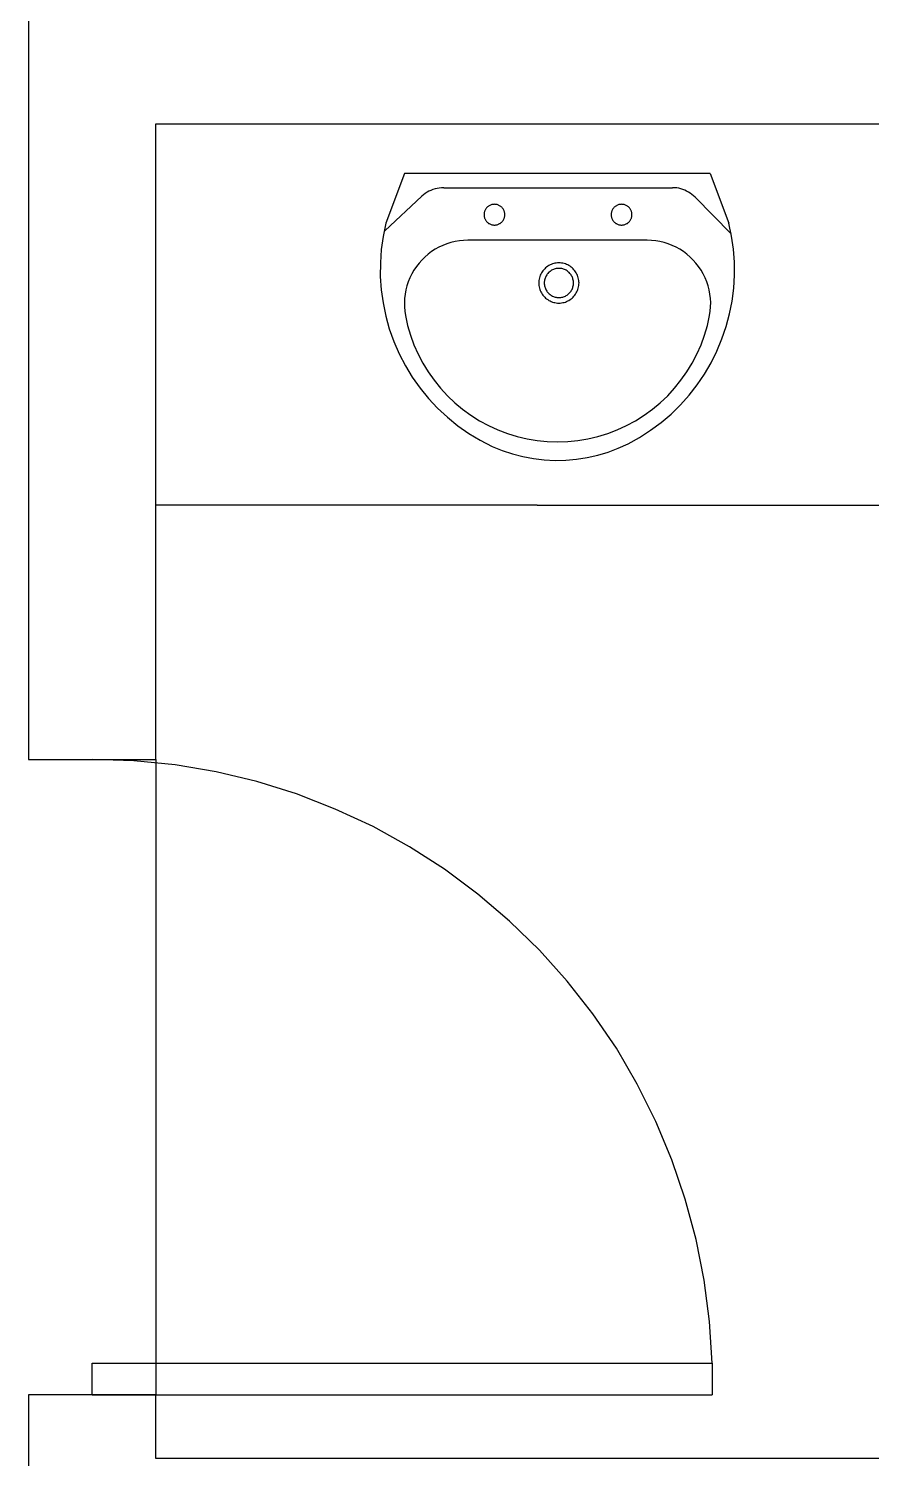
# Model space of a CAD drawing. Extents: x -81148 to 10972, y -53931 to 52487.
# Drawn here: x -28008 to -26682, y 14414 to 16664 of the extents above; entities that cross this region are included whole.
import ezdxf

# ---------------------------------------------------------------- set-up
doc = ezdxf.new("R2010")
doc.units = 0
doc.layers.get('0').update_dxf_attribs({"linetype": 'CONTINUOUS'})

msp = doc.modelspace()

# ---------------------------------------------------------------- linework, layer by layer
for p, q in [((-28007.9, 19013.6), (-28007.9, 16613.6)), ((-28007.9, 16613.6), (-28007.9, 15513.6)), ((-27807.9, 16513.6), (-25076.8, 16513.6)), ((-27807.9, 15913.6), (-27807.9, 16513.6)), ((-27416.5, 16435.7), (-27445.9, 16357.2)), ((-27413.6, 16435.7), (-27416.5, 16435.7)), ((-26936.8, 16435.7), (-27413.6, 16435.7)), ((-26935.7, 16435.7), (-26936.8, 16435.7)), ((-26935.7, 16435.7), (-26906.3, 16357.2)), ((-27383.9, 16404), (-27386.7, 16401.9)), ((-27381.1, 16405.9), (-27383.9, 16404)), ((-27378.1, 16407.5), (-27381.1, 16405.9)), ((-27375, 16409), (-27378.1, 16407.5)), ((-27371.8, 16410.3), (-27375, 16409)), ((-27368.6, 16411.3), (-27371.8, 16410.3)), ((-27365.2, 16412.1), (-27368.6, 16411.3)), ((-27361.9, 16412.7), (-27365.2, 16412.1)), ((-27358.5, 16413.1), (-27361.9, 16412.7)), ((-27355, 16413.2), (-27358.5, 16413.1)), ((-27355, 16413.2), (-26995.1, 16413.2)), ((-26991.8, 16413.1), (-26995.1, 16413.2)), ((-26988.5, 16412.8), (-26991.8, 16413.1)), ((-26985.2, 16412.2), (-26988.5, 16412.8)), ((-26982, 16411.5), (-26985.2, 16412.2)), ((-26978.8, 16410.5), (-26982, 16411.5)), ((-26975.8, 16409.3), (-26978.8, 16410.5)), ((-26972.8, 16407.9), (-26975.8, 16409.3)), ((-26969.8, 16406.4), (-26972.8, 16407.9)), ((-26967.1, 16404.6), (-26969.8, 16406.4)), ((-26964.4, 16402.7), (-26967.1, 16404.6)), ((-26961.8, 16400.5), (-26964.4, 16402.7)), ((-27389.3, 16399.6), (-27447.3, 16345.2)), ((-27386.7, 16401.9), (-27389.3, 16399.6)), ((-27288.2, 16380.7), (-27288.8, 16379.8)), ((-27287.5, 16381.5), (-27288.2, 16380.7)), ((-27286.7, 16382.3), (-27287.5, 16381.5)), ((-27286, 16383), (-27286.7, 16382.3)), ((-27285.1, 16383.7), (-27286, 16383)), ((-27284.3, 16384.3), (-27285.1, 16383.7)), ((-27283.4, 16384.9), (-27284.3, 16384.3)), ((-27282.4, 16385.4), (-27283.4, 16384.9)), ((-27281.4, 16385.8), (-27282.4, 16385.4)), ((-27280.4, 16386.2), (-27281.4, 16385.8)), ((-27279.4, 16386.5), (-27280.4, 16386.2)), ((-27278.4, 16386.7), (-27279.4, 16386.5)), ((-27277.3, 16386.9), (-27278.4, 16386.7)), ((-27276.3, 16387), (-27277.3, 16386.9)), ((-27275.2, 16387.1), (-27276.3, 16387)), ((-27274.1, 16387), (-27275.2, 16387.1)), ((-27273.1, 16386.9), (-27274.1, 16387)), ((-27272, 16386.7), (-27273.1, 16386.9)), ((-27271, 16386.5), (-27272, 16386.7)), ((-27269.9, 16386.2), (-27271, 16386.5)), ((-27268.9, 16385.8), (-27269.9, 16386.2)), ((-27268, 16385.4), (-27268.9, 16385.8)), ((-27267, 16384.9), (-27268, 16385.4)), ((-27266.1, 16384.3), (-27267, 16384.9)), ((-27265.2, 16383.7), (-27266.1, 16384.3)), ((-27264.4, 16383), (-27265.2, 16383.7)), ((-27263.6, 16382.3), (-27264.4, 16383)), ((-27262.9, 16381.5), (-27263.6, 16382.3)), ((-27262.2, 16380.7), (-27262.9, 16381.5)), ((-27261.6, 16379.8), (-27262.2, 16380.7)), ((-27088.2, 16380.7), (-27088.8, 16379.8)), ((-27087.5, 16381.5), (-27088.2, 16380.7)), ((-27086.7, 16382.3), (-27087.5, 16381.5)), ((-27086, 16383), (-27086.7, 16382.3)), ((-27085.1, 16383.7), (-27086, 16383)), ((-27084.3, 16384.3), (-27085.1, 16383.7)), ((-27083.4, 16384.9), (-27084.3, 16384.3)), ((-27082.4, 16385.4), (-27083.4, 16384.9)), ((-27081.4, 16385.8), (-27082.4, 16385.4)), ((-27080.4, 16386.2), (-27081.4, 16385.8)), ((-27079.4, 16386.5), (-27080.4, 16386.2)), ((-27078.4, 16386.7), (-27079.4, 16386.5)), ((-27077.3, 16386.9), (-27078.4, 16386.7)), ((-27076.3, 16387), (-27077.3, 16386.9)), ((-27075.2, 16387.1), (-27076.3, 16387)), ((-27074.1, 16387), (-27075.2, 16387.1)), ((-27073.1, 16386.9), (-27074.1, 16387)), ((-27072, 16386.7), (-27073.1, 16386.9)), ((-27071, 16386.5), (-27072, 16386.7)), ((-27069.9, 16386.2), (-27071, 16386.5)), ((-27068.9, 16385.8), (-27069.9, 16386.2)), ((-27068, 16385.4), (-27068.9, 16385.8)), ((-27067, 16384.9), (-27068, 16385.4)), ((-27066.1, 16384.3), (-27067, 16384.9)), ((-27065.2, 16383.7), (-27066.1, 16384.3)), ((-27064.4, 16383), (-27065.2, 16383.7)), ((-27063.6, 16382.3), (-27064.4, 16383)), ((-27062.9, 16381.5), (-27063.6, 16382.3)), ((-27062.2, 16380.7), (-27062.9, 16381.5)), ((-27061.6, 16379.8), (-27062.2, 16380.7)), ((-26959.4, 16398.3), (-26961.8, 16400.5)), ((-26959.4, 16398.3), (-26902.6, 16340.5)), ((-27291.4, 16372.9), (-27291.5, 16371.8)), ((-27291.5, 16371.8), (-27291.5, 16370.7)), ((-27291.5, 16370.7), (-27291.5, 16369.7)), ((-27291.5, 16369.7), (-27291.4, 16368.6)), ((-27291.2, 16373.9), (-27291.4, 16372.9)), ((-27291.4, 16368.6), (-27291.2, 16367.5)), ((-27291, 16375), (-27291.2, 16373.9)), ((-27291.2, 16367.5), (-27291, 16366.5)), ((-27290.7, 16376), (-27291, 16375)), ((-27291, 16366.5), (-27290.7, 16365.5)), ((-27290.3, 16377), (-27290.7, 16376)), ((-27290.7, 16365.5), (-27290.3, 16364.5)), ((-27289.8, 16377.9), (-27290.3, 16377)), ((-27290.3, 16364.5), (-27289.8, 16363.5)), ((-27289.3, 16378.9), (-27289.8, 16377.9)), ((-27289.8, 16363.5), (-27289.3, 16362.6)), ((-27288.8, 16379.8), (-27289.3, 16378.9)), ((-27289.3, 16362.6), (-27288.8, 16361.6)), ((-27288.8, 16361.6), (-27288.2, 16360.8)), ((-27288.2, 16360.8), (-27287.5, 16359.9)), ((-27287.5, 16359.9), (-27286.7, 16359.2)), ((-27286.7, 16359.2), (-27286, 16358.4)), ((-27286, 16358.4), (-27285.1, 16357.8)), ((-27285.1, 16357.8), (-27284.3, 16357.1)), ((-27266.1, 16357.1), (-27265.2, 16357.8)), ((-27265.2, 16357.8), (-27264.4, 16358.4)), ((-27264.4, 16358.4), (-27263.6, 16359.2)), ((-27263.6, 16359.2), (-27262.9, 16359.9)), ((-27262.9, 16359.9), (-27262.2, 16360.8)), ((-27262.2, 16360.8), (-27261.6, 16361.6)), ((-27261, 16378.9), (-27261.6, 16379.8)), ((-27261.6, 16361.6), (-27261, 16362.6)), ((-27260.5, 16377.9), (-27261, 16378.9)), ((-27261, 16362.6), (-27260.5, 16363.5)), ((-27260.1, 16377), (-27260.5, 16377.9)), ((-27260.5, 16363.5), (-27260.1, 16364.5)), ((-27259.7, 16376), (-27260.1, 16377)), ((-27260.1, 16364.5), (-27259.7, 16365.5)), ((-27259.4, 16375), (-27259.7, 16376)), ((-27259.7, 16365.5), (-27259.4, 16366.5)), ((-27259.2, 16373.9), (-27259.4, 16375)), ((-27259.4, 16366.5), (-27259.2, 16367.5)), ((-27259, 16372.9), (-27259.2, 16373.9)), ((-27259.2, 16367.5), (-27259, 16368.6)), ((-27258.9, 16371.8), (-27259, 16372.9)), ((-27259, 16368.6), (-27258.9, 16369.7)), ((-27258.9, 16370.7), (-27258.9, 16371.8)), ((-27258.9, 16369.7), (-27258.9, 16370.7)), ((-27091.4, 16372.9), (-27091.5, 16371.8)), ((-27091.5, 16371.8), (-27091.5, 16370.7)), ((-27091.5, 16370.7), (-27091.5, 16369.7)), ((-27091.5, 16369.7), (-27091.4, 16368.6)), ((-27091.2, 16373.9), (-27091.4, 16372.9)), ((-27091.4, 16368.6), (-27091.2, 16367.5)), ((-27091, 16375), (-27091.2, 16373.9)), ((-27091.2, 16367.5), (-27091, 16366.5)), ((-27090.7, 16376), (-27091, 16375)), ((-27091, 16366.5), (-27090.7, 16365.5)), ((-27090.3, 16377), (-27090.7, 16376)), ((-27090.7, 16365.5), (-27090.3, 16364.5)), ((-27089.8, 16377.9), (-27090.3, 16377)), ((-27090.3, 16364.5), (-27089.8, 16363.5)), ((-27089.3, 16378.9), (-27089.8, 16377.9)), ((-27089.8, 16363.5), (-27089.3, 16362.6)), ((-27088.8, 16379.8), (-27089.3, 16378.9)), ((-27089.3, 16362.6), (-27088.8, 16361.6)), ((-27088.8, 16361.6), (-27088.2, 16360.8)), ((-27088.2, 16360.8), (-27087.5, 16359.9)), ((-27087.5, 16359.9), (-27086.7, 16359.2)), ((-27086.7, 16359.2), (-27086, 16358.4)), ((-27086, 16358.4), (-27085.1, 16357.8)), ((-27085.1, 16357.8), (-27084.3, 16357.1)), ((-27066.1, 16357.1), (-27065.2, 16357.8)), ((-27065.2, 16357.8), (-27064.4, 16358.4)), ((-27064.4, 16358.4), (-27063.6, 16359.2)), ((-27063.6, 16359.2), (-27062.9, 16359.9)), ((-27062.9, 16359.9), (-27062.2, 16360.8)), ((-27062.2, 16360.8), (-27061.6, 16361.6)), ((-27061, 16378.9), (-27061.6, 16379.8)), ((-27061.6, 16361.6), (-27061, 16362.6)), ((-27060.5, 16377.9), (-27061, 16378.9)), ((-27061, 16362.6), (-27060.5, 16363.5)), ((-27060.1, 16377), (-27060.5, 16377.9)), ((-27060.5, 16363.5), (-27060.1, 16364.5)), ((-27059.7, 16376), (-27060.1, 16377)), ((-27060.1, 16364.5), (-27059.7, 16365.5)), ((-27059.4, 16375), (-27059.7, 16376)), ((-27059.7, 16365.5), (-27059.4, 16366.5)), ((-27059.2, 16373.9), (-27059.4, 16375)), ((-27059.4, 16366.5), (-27059.2, 16367.5)), ((-27059, 16372.9), (-27059.2, 16373.9)), ((-27059.2, 16367.5), (-27059, 16368.6)), ((-27058.9, 16371.8), (-27059, 16372.9)), ((-27059, 16368.6), (-27058.9, 16369.7)), ((-27058.9, 16370.7), (-27058.9, 16371.8)), ((-27058.9, 16369.7), (-27058.9, 16370.7)), ((-27450.3, 16336.6), (-27453.2, 16315.7)), ((-27445.9, 16357.2), (-27450.3, 16336.6)), ((-27284.3, 16357.1), (-27283.4, 16356.6)), ((-27283.4, 16356.6), (-27282.4, 16356.1)), ((-27282.4, 16356.1), (-27281.4, 16355.6)), ((-27281.4, 16355.6), (-27280.4, 16355.2)), ((-27280.4, 16355.2), (-27279.4, 16354.9)), ((-27279.4, 16354.9), (-27278.4, 16354.7)), ((-27278.4, 16354.7), (-27277.3, 16354.5)), ((-27277.3, 16354.5), (-27276.3, 16354.4)), ((-27276.3, 16354.4), (-27275.2, 16354.4)), ((-27275.2, 16354.4), (-27274.1, 16354.4)), ((-27274.1, 16354.4), (-27273.1, 16354.5)), ((-27273.1, 16354.5), (-27272, 16354.7)), ((-27272, 16354.7), (-27271, 16354.9)), ((-27271, 16354.9), (-27269.9, 16355.2)), ((-27269.9, 16355.2), (-27268.9, 16355.6)), ((-27268.9, 16355.6), (-27268, 16356.1)), ((-27268, 16356.1), (-27267, 16356.6)), ((-27267, 16356.6), (-27266.1, 16357.1)), ((-27084.3, 16357.1), (-27083.4, 16356.6)), ((-27083.4, 16356.6), (-27082.4, 16356.1)), ((-27082.4, 16356.1), (-27081.4, 16355.6)), ((-27081.4, 16355.6), (-27080.4, 16355.2)), ((-27080.4, 16355.2), (-27079.4, 16354.9)), ((-27079.4, 16354.9), (-27078.4, 16354.7)), ((-27078.4, 16354.7), (-27077.3, 16354.5)), ((-27077.3, 16354.5), (-27076.3, 16354.4)), ((-27076.3, 16354.4), (-27075.2, 16354.4)), ((-27075.2, 16354.4), (-27074.1, 16354.4)), ((-27074.1, 16354.4), (-27073.1, 16354.5)), ((-27073.1, 16354.5), (-27072, 16354.7)), ((-27072, 16354.7), (-27071, 16354.9)), ((-27071, 16354.9), (-27069.9, 16355.2)), ((-27069.9, 16355.2), (-27068.9, 16355.6)), ((-27068.9, 16355.6), (-27068, 16356.1)), ((-27068, 16356.1), (-27067, 16356.6)), ((-27067, 16356.6), (-27066.1, 16357.1)), ((-26902, 16337.1), (-26906.3, 16357.2)), ((-26899.2, 16316.7), (-26902, 16337.1)), ((-27453.2, 16315.7), (-27454.6, 16294.7)), ((-27373.9, 16312.6), (-27379.4, 16308.5)), ((-27368.3, 16316.2), (-27373.9, 16312.6)), ((-27362.4, 16319.5), (-27368.3, 16316.2)), ((-27356.3, 16322.4), (-27362.4, 16319.5)), ((-27350, 16324.8), (-27356.3, 16322.4)), ((-27343.5, 16326.9), (-27350, 16324.8)), ((-27337, 16328.4), (-27343.5, 16326.9)), ((-27330.3, 16329.6), (-27337, 16328.4)), ((-27323.6, 16330.2), (-27330.3, 16329.6)), ((-27316.9, 16330.5), (-27323.6, 16330.2)), ((-27035, 16330.5), (-27316.9, 16330.5)), ((-27028.2, 16330.2), (-27035, 16330.5)), ((-27021.5, 16329.6), (-27028.2, 16330.2)), ((-27014.9, 16328.4), (-27021.5, 16329.6)), ((-27008.3, 16326.9), (-27014.9, 16328.4)), ((-27001.9, 16324.8), (-27008.3, 16326.9)), ((-26995.6, 16322.4), (-27001.9, 16324.8)), ((-26989.5, 16319.5), (-26995.6, 16322.4)), ((-26983.6, 16316.2), (-26989.5, 16319.5)), ((-26977.9, 16312.6), (-26983.6, 16316.2)), ((-26972.5, 16308.5), (-26977.9, 16312.6)), ((-26897.6, 16296.2), (-26899.2, 16316.7)), ((-27454.6, 16294.7), (-27454.7, 16273.7)), ((-27393.8, 16294.4), (-27397.9, 16289)), ((-27389.3, 16299.4), (-27393.8, 16294.4)), ((-27384.5, 16304.1), (-27389.3, 16299.4)), ((-27379.4, 16308.5), (-27384.5, 16304.1)), ((-27189.6, 16290.6), (-27191.3, 16289.5)), ((-27187.7, 16291.6), (-27189.6, 16290.6)), ((-27185.8, 16292.5), (-27187.7, 16291.6)), ((-27183.9, 16293.2), (-27185.8, 16292.5)), ((-27181.9, 16293.8), (-27183.9, 16293.2)), ((-27179.9, 16294.3), (-27181.9, 16293.8)), ((-27177.9, 16294.6), (-27179.9, 16294.3)), ((-27175.8, 16294.8), (-27177.9, 16294.6)), ((-27173.8, 16294.9), (-27175.8, 16294.8)), ((-27171.7, 16294.8), (-27173.8, 16294.9)), ((-27169.6, 16294.6), (-27171.7, 16294.8)), ((-27167.6, 16294.3), (-27169.6, 16294.6)), ((-27165.6, 16293.8), (-27167.6, 16294.3)), ((-27163.6, 16293.2), (-27165.6, 16293.8)), ((-27161.7, 16292.5), (-27163.6, 16293.2)), ((-27159.8, 16291.6), (-27161.7, 16292.5)), ((-27157.9, 16290.6), (-27159.8, 16291.6)), ((-27156.2, 16289.5), (-27157.9, 16290.6)), ((-26967.4, 16304.1), (-26972.5, 16308.5)), ((-26962.5, 16299.4), (-26967.4, 16304.1)), ((-26958.1, 16294.4), (-26962.5, 16299.4)), ((-26953.9, 16289), (-26958.1, 16294.4)), ((-26897.5, 16275.6), (-26897.6, 16296.2)), ((-27454.7, 16273.7), (-27453.2, 16252.7)), ((-27408, 16271.5), (-27410.6, 16265.3)), ((-27405.1, 16277.6), (-27408, 16271.5)), ((-27401.7, 16283.4), (-27405.1, 16277.6)), ((-27397.9, 16289), (-27401.7, 16283.4)), ((-27204.8, 16269.4), (-27205.1, 16267.4)), ((-27204.3, 16271.4), (-27204.8, 16269.4)), ((-27203.7, 16273.4), (-27204.3, 16271.4)), ((-27203, 16275.4), (-27203.7, 16273.4)), ((-27202.1, 16277.2), (-27203, 16275.4)), ((-27201.1, 16279.1), (-27202.1, 16277.2)), ((-27200, 16280.8), (-27201.1, 16279.1)), ((-27198.8, 16282.5), (-27200, 16280.8)), ((-27197.5, 16284.1), (-27198.8, 16282.5)), ((-27196.1, 16285.6), (-27197.5, 16284.1)), ((-27196.3, 16267.7), (-27196.5, 16266.3)), ((-27195.9, 16269.2), (-27196.3, 16267.7)), ((-27194.6, 16287), (-27196.1, 16285.6)), ((-27195.5, 16270.6), (-27195.9, 16269.2)), ((-27195, 16272), (-27195.5, 16270.6)), ((-27194.4, 16273.4), (-27195, 16272)), ((-27193, 16288.3), (-27194.6, 16287)), ((-27193.6, 16274.7), (-27194.4, 16273.4)), ((-27192.9, 16276), (-27193.6, 16274.7)), ((-27191.3, 16289.5), (-27193, 16288.3)), ((-27192, 16277.2), (-27192.9, 16276)), ((-27191, 16278.4), (-27192, 16277.2)), ((-27190, 16279.5), (-27191, 16278.4)), ((-27188.9, 16280.5), (-27190, 16279.5)), ((-27187.7, 16281.5), (-27188.9, 16280.5)), ((-27186.5, 16282.4), (-27187.7, 16281.5)), ((-27185.2, 16283.2), (-27186.5, 16282.4)), ((-27183.9, 16283.9), (-27185.2, 16283.2)), ((-27182.5, 16284.5), (-27183.9, 16283.9)), ((-27181.1, 16285), (-27182.5, 16284.5)), ((-27179.7, 16285.4), (-27181.1, 16285)), ((-27178.2, 16285.8), (-27179.7, 16285.4)), ((-27176.8, 16286), (-27178.2, 16285.8)), ((-27175.3, 16286.2), (-27176.8, 16286)), ((-27173.8, 16286.2), (-27175.3, 16286.2)), ((-27172.2, 16286.2), (-27173.8, 16286.2)), ((-27170.8, 16286), (-27172.2, 16286.2)), ((-27169.3, 16285.8), (-27170.8, 16286)), ((-27167.8, 16285.4), (-27169.3, 16285.8)), ((-27166.4, 16285), (-27167.8, 16285.4)), ((-27165, 16284.5), (-27166.4, 16285)), ((-27163.6, 16283.9), (-27165, 16284.5)), ((-27162.3, 16283.2), (-27163.6, 16283.9)), ((-27161, 16282.4), (-27162.3, 16283.2)), ((-27159.8, 16281.5), (-27161, 16282.4)), ((-27158.6, 16280.5), (-27159.8, 16281.5)), ((-27157.5, 16279.5), (-27158.6, 16280.5)), ((-27156.5, 16278.4), (-27157.5, 16279.5)), ((-27155.5, 16277.2), (-27156.5, 16278.4)), ((-27154.5, 16288.3), (-27156.2, 16289.5)), ((-27154.6, 16276), (-27155.5, 16277.2)), ((-27153.9, 16274.7), (-27154.6, 16276)), ((-27152.9, 16287), (-27154.5, 16288.3)), ((-27153.1, 16273.4), (-27153.9, 16274.7)), ((-27152.5, 16272), (-27153.1, 16273.4)), ((-27151.4, 16285.6), (-27152.9, 16287)), ((-27152, 16270.6), (-27152.5, 16272)), ((-27151.6, 16269.2), (-27152, 16270.6)), ((-27151.2, 16267.7), (-27151.6, 16269.2)), ((-27150, 16284.1), (-27151.4, 16285.6)), ((-27151, 16266.3), (-27151.2, 16267.7)), ((-27148.7, 16282.5), (-27150, 16284.1)), ((-27147.5, 16280.8), (-27148.7, 16282.5)), ((-27146.4, 16279.1), (-27147.5, 16280.8)), ((-27145.4, 16277.2), (-27146.4, 16279.1)), ((-27144.5, 16275.4), (-27145.4, 16277.2)), ((-27143.8, 16273.4), (-27144.5, 16275.4)), ((-27143.2, 16271.4), (-27143.8, 16273.4)), ((-27142.7, 16269.4), (-27143.2, 16271.4)), ((-27142.4, 16267.4), (-27142.7, 16269.4)), ((-26950.1, 16283.4), (-26953.9, 16289)), ((-26946.8, 16277.6), (-26950.1, 16283.4)), ((-26943.8, 16271.5), (-26946.8, 16277.6)), ((-26941.2, 16265.3), (-26943.8, 16271.5)), ((-26898.7, 16255.1), (-26897.5, 16275.6)), ((-27453.2, 16252.7), (-27450.4, 16231.8)), ((-27415.7, 16245.7), (-27416.5, 16239)), ((-27414.4, 16252.4), (-27415.7, 16245.7)), ((-27412.7, 16258.9), (-27414.4, 16252.4)), ((-27410.6, 16265.3), (-27412.7, 16258.9)), ((-27205.3, 16265.3), (-27205.4, 16263.3)), ((-27205.4, 16263.3), (-27205.3, 16261.2)), ((-27205.1, 16267.4), (-27205.3, 16265.3)), ((-27205.3, 16261.2), (-27205.1, 16259.1)), ((-27205.1, 16259.1), (-27204.8, 16257.1)), ((-27204.8, 16257.1), (-27204.3, 16255.1)), ((-27204.3, 16255.1), (-27203.7, 16253.1)), ((-27203.7, 16253.1), (-27203, 16251.2)), ((-27203, 16251.2), (-27202.1, 16249.3)), ((-27202.1, 16249.3), (-27201.1, 16247.5)), ((-27201.1, 16247.5), (-27200, 16245.7)), ((-27200, 16245.7), (-27198.8, 16244)), ((-27196.5, 16266.3), (-27196.7, 16264.8)), ((-27196.7, 16264.8), (-27196.7, 16263.3)), ((-27196.7, 16263.3), (-27196.7, 16261.8)), ((-27196.7, 16261.8), (-27196.5, 16260.3)), ((-27196.5, 16260.3), (-27196.3, 16258.8)), ((-27196.3, 16258.8), (-27195.9, 16257.3)), ((-27195.9, 16257.3), (-27195.5, 16255.9)), ((-27195.5, 16255.9), (-27195, 16254.5)), ((-27195, 16254.5), (-27194.4, 16253.1)), ((-27194.4, 16253.1), (-27193.6, 16251.8)), ((-27193.6, 16251.8), (-27192.9, 16250.5)), ((-27192.9, 16250.5), (-27192, 16249.3)), ((-27192, 16249.3), (-27191, 16248.1)), ((-27191, 16248.1), (-27190, 16247)), ((-27190, 16247), (-27188.9, 16246)), ((-27188.9, 16246), (-27187.7, 16245)), ((-27187.7, 16245), (-27186.5, 16244.2)), ((-27161, 16244.2), (-27159.8, 16245)), ((-27159.8, 16245), (-27158.6, 16246)), ((-27158.6, 16246), (-27157.5, 16247)), ((-27157.5, 16247), (-27156.5, 16248.1)), ((-27156.5, 16248.1), (-27155.5, 16249.3)), ((-27155.5, 16249.3), (-27154.6, 16250.5)), ((-27154.6, 16250.5), (-27153.9, 16251.8)), ((-27153.9, 16251.8), (-27153.1, 16253.1)), ((-27153.1, 16253.1), (-27152.5, 16254.5)), ((-27152.5, 16254.5), (-27152, 16255.9)), ((-27152, 16255.9), (-27151.6, 16257.3)), ((-27151.6, 16257.3), (-27151.2, 16258.8)), ((-27151.2, 16258.8), (-27151, 16260.3)), ((-27150.8, 16264.8), (-27151, 16266.3)), ((-27151, 16260.3), (-27150.8, 16261.8)), ((-27150.8, 16263.3), (-27150.8, 16264.8)), ((-27150.8, 16261.8), (-27150.8, 16263.3)), ((-27148.7, 16244), (-27147.5, 16245.7)), ((-27147.5, 16245.7), (-27146.4, 16247.5)), ((-27146.4, 16247.5), (-27145.4, 16249.3)), ((-27145.4, 16249.3), (-27144.5, 16251.2)), ((-27144.5, 16251.2), (-27143.8, 16253.1)), ((-27143.8, 16253.1), (-27143.2, 16255.1)), ((-27143.2, 16255.1), (-27142.7, 16257.1)), ((-27142.7, 16257.1), (-27142.4, 16259.1)), ((-27142.2, 16265.3), (-27142.4, 16267.4)), ((-27142.4, 16259.1), (-27142.2, 16261.2)), ((-27142.1, 16263.3), (-27142.2, 16265.3)), ((-27142.2, 16261.2), (-27142.1, 16263.3)), ((-26939.1, 16258.9), (-26941.2, 16265.3)), ((-26937.4, 16252.4), (-26939.1, 16258.9)), ((-26936.1, 16245.7), (-26937.4, 16252.4)), ((-26935.3, 16239), (-26936.1, 16245.7)), ((-26901.3, 16234.7), (-26898.7, 16255.1)), ((-27450.4, 16231.8), (-27446.1, 16211.2)), ((-27416.5, 16239), (-27416.8, 16232.3)), ((-27416.8, 16232.3), (-27416.7, 16225.5)), ((-27416.7, 16225.5), (-27416.2, 16218.8)), ((-27198.8, 16244), (-27197.5, 16242.4)), ((-27197.5, 16242.4), (-27196.1, 16240.9)), ((-27196.1, 16240.9), (-27194.6, 16239.5)), ((-27194.6, 16239.5), (-27193, 16238.2)), ((-27193, 16238.2), (-27191.3, 16237)), ((-27191.3, 16237), (-27189.6, 16235.9)), ((-27189.6, 16235.9), (-27187.7, 16234.9)), ((-27187.7, 16234.9), (-27185.8, 16234.1)), ((-27186.5, 16244.2), (-27185.2, 16243.4)), ((-27185.8, 16234.1), (-27183.9, 16233.3)), ((-27185.2, 16243.4), (-27183.9, 16242.7)), ((-27183.9, 16242.7), (-27182.5, 16242)), ((-27183.9, 16233.3), (-27181.9, 16232.7)), ((-27182.5, 16242), (-27181.1, 16241.5)), ((-27181.9, 16232.7), (-27179.9, 16232.3)), ((-27181.1, 16241.5), (-27179.7, 16241.1)), ((-27179.9, 16232.3), (-27177.9, 16231.9)), ((-27179.7, 16241.1), (-27178.2, 16240.7)), ((-27178.2, 16240.7), (-27176.8, 16240.5)), ((-27177.9, 16231.9), (-27175.8, 16231.7)), ((-27176.8, 16240.5), (-27175.3, 16240.3)), ((-27175.8, 16231.7), (-27173.8, 16231.6)), ((-27175.3, 16240.3), (-27173.8, 16240.3)), ((-27173.8, 16240.3), (-27172.2, 16240.3)), ((-27173.8, 16231.6), (-27171.7, 16231.7)), ((-27172.2, 16240.3), (-27170.8, 16240.5)), ((-27171.7, 16231.7), (-27169.6, 16231.9)), ((-27170.8, 16240.5), (-27169.3, 16240.7)), ((-27169.6, 16231.9), (-27167.6, 16232.3)), ((-27169.3, 16240.7), (-27167.8, 16241.1)), ((-27167.8, 16241.1), (-27166.4, 16241.5)), ((-27167.6, 16232.3), (-27165.6, 16232.7)), ((-27166.4, 16241.5), (-27165, 16242)), ((-27165.6, 16232.7), (-27163.6, 16233.3)), ((-27165, 16242), (-27163.6, 16242.7)), ((-27163.6, 16242.7), (-27162.3, 16243.4)), ((-27163.6, 16233.3), (-27161.7, 16234.1)), ((-27162.3, 16243.4), (-27161, 16244.2)), ((-27161.7, 16234.1), (-27159.8, 16234.9)), ((-27159.8, 16234.9), (-27157.9, 16235.9)), ((-27157.9, 16235.9), (-27156.2, 16237)), ((-27156.2, 16237), (-27154.5, 16238.2)), ((-27154.5, 16238.2), (-27152.9, 16239.5)), ((-27152.9, 16239.5), (-27151.4, 16240.9)), ((-27151.4, 16240.9), (-27150, 16242.4)), ((-27150, 16242.4), (-27148.7, 16244)), ((-26935.7, 16218.8), (-26935.1, 16225.5)), ((-26935, 16232.3), (-26935.3, 16239)), ((-26935.1, 16225.5), (-26935, 16232.3)), ((-26905.3, 16214.5), (-26901.3, 16234.7)), ((-27446.1, 16211.2), (-27440.5, 16190.9)), ((-27416.2, 16218.8), (-27415.2, 16212.1)), ((-27415.2, 16212.1), (-27411.7, 16196.5)), ((-26940.1, 16196.5), (-26936.7, 16212.1)), ((-26936.7, 16212.1), (-26935.7, 16218.8)), ((-26910.6, 16194.6), (-26905.3, 16214.5)), ((-27440.5, 16190.9), (-27433.4, 16171.1)), ((-27411.7, 16196.5), (-27407.2, 16181)), ((-27407.2, 16181), (-27401.7, 16165.9)), ((-26950.1, 16165.9), (-26944.6, 16181)), ((-26944.6, 16181), (-26940.1, 16196.5)), ((-26917.2, 16175.1), (-26910.6, 16194.6)), ((-27433.4, 16171.1), (-27425, 16151.8)), ((-27401.7, 16165.9), (-27395.2, 16151.2)), ((-26956.6, 16151.2), (-26950.1, 16165.9)), ((-26934.3, 16137.7), (-26925.2, 16156.1)), ((-26925.2, 16156.1), (-26917.2, 16175.1)), ((-27425, 16151.8), (-27415.3, 16133.1)), ((-27415.3, 16133.1), (-27404.4, 16115.1)), ((-27395.2, 16151.2), (-27387.8, 16137)), ((-27387.8, 16137), (-27379.4, 16123.3)), ((-26972.4, 16123.3), (-26964, 16137)), ((-26964, 16137), (-26956.6, 16151.2)), ((-26944.7, 16120), (-26934.3, 16137.7)), ((-27404.4, 16115.1), (-27392.2, 16097.9)), ((-27379.4, 16123.3), (-27370.2, 16110.1)), ((-27370.2, 16110.1), (-27360.1, 16097.6)), ((-26991.7, 16097.6), (-26981.7, 16110.1)), ((-26981.7, 16110.1), (-26972.4, 16123.3)), ((-26956.3, 16102.9), (-26944.7, 16120)), ((-27392.2, 16097.9), (-27378.9, 16081.6)), ((-27360.1, 16097.6), (-27349.2, 16085.8)), ((-27002.6, 16085.8), (-26991.7, 16097.6)), ((-26968.9, 16086.7), (-26956.3, 16102.9)), ((-27378.9, 16081.6), (-27364.5, 16066.3)), ((-27364.5, 16066.3), (-27349.1, 16051.9)), ((-27349.2, 16085.8), (-27337.5, 16074.8)), ((-27337.5, 16074.8), (-27325.2, 16064.5)), ((-27026.7, 16064.5), (-27014.3, 16074.8)), ((-27014.3, 16074.8), (-27002.6, 16085.8)), ((-26997.4, 16057), (-26982.6, 16071.4)), ((-26982.6, 16071.4), (-26968.9, 16086.7)), ((-27349.1, 16051.9), (-27332.8, 16038.7)), ((-27325.2, 16064.5), (-27312.2, 16055.1)), ((-27312.2, 16055.1), (-27298.6, 16046.5)), ((-27298.6, 16046.5), (-27284.4, 16038.9)), ((-27067.4, 16038.9), (-27053.3, 16046.5)), ((-27053.3, 16046.5), (-27039.7, 16055.1)), ((-27039.7, 16055.1), (-27026.7, 16064.5)), ((-27029.5, 16031.4), (-27013, 16043.7)), ((-27013, 16043.7), (-26997.4, 16057)), ((-27332.8, 16038.7), (-27315.5, 16026.6)), ((-27315.5, 16026.6), (-27297.5, 16015.7)), ((-27284.4, 16038.9), (-27269.8, 16032.2)), ((-27269.8, 16032.2), (-27254.8, 16026.5)), ((-27254.8, 16026.5), (-27239.4, 16021.8)), ((-27239.4, 16021.8), (-27223.8, 16018.1)), ((-27128, 16018.1), (-27112.4, 16021.8)), ((-27112.4, 16021.8), (-27097, 16026.5)), ((-27097, 16026.5), (-27082, 16032.2)), ((-27082, 16032.2), (-27067.4, 16038.9)), ((-27064.8, 16010.3), (-27046.8, 16020.2)), ((-27046.8, 16020.2), (-27029.5, 16031.4)), ((-27297.5, 16015.7), (-27278.8, 16006)), ((-27278.8, 16006), (-27263.1, 15999.6)), ((-27263.1, 15999.6), (-27246.9, 15994.2)), ((-27223.8, 16018.1), (-27208, 16015.5)), ((-27208, 16015.5), (-27192, 16013.9)), ((-27192, 16013.9), (-27175.9, 16013.4)), ((-27175.9, 16013.4), (-27159.9, 16013.9)), ((-27159.9, 16013.9), (-27143.9, 16015.5)), ((-27143.9, 16015.5), (-27128, 16018.1)), ((-27096.2, 15997.2), (-27080.3, 16003.2)), ((-27080.3, 16003.2), (-27064.8, 16010.3)), ((-27246.9, 15994.2), (-27230.4, 15990)), ((-27230.4, 15990), (-27213.7, 15986.9)), ((-27213.7, 15986.9), (-27196.8, 15984.9)), ((-27196.8, 15984.9), (-27179.8, 15984.1)), ((-27179.8, 15984.1), (-27162.8, 15984.4)), ((-27162.8, 15984.4), (-27145.9, 15985.9)), ((-27145.9, 15985.9), (-27129.1, 15988.6)), ((-27129.1, 15988.6), (-27112.5, 15992.3)), ((-27112.5, 15992.3), (-27096.2, 15997.2)), ((-27207.9, 15913.6), (-27807.9, 15913.6)), ((-27807.9, 15513.6), (-27807.9, 15913.6)), ((-27207.9, 15913.6), (-25076.8, 15913.6)), ((-28007.9, 15513.6), (-27807.9, 15513.6)), ((-27842.5, 15511.4), (-27907.9, 15513.6)), ((-27777.3, 15504.8), (-27842.5, 15511.4)), ((-27807.9, 15513.6), (-27807.9, 14513.6)), ((-27712.7, 15493.8), (-27777.3, 15504.8)), ((-27649.1, 15478.6), (-27712.7, 15493.8)), ((-27586.5, 15459.1), (-27649.1, 15478.6)), ((-27525.5, 15435.4), (-27586.5, 15459.1)), ((-27466.1, 15407.7), (-27525.5, 15435.4)), ((-27408.8, 15376.1), (-27466.1, 15407.7)), ((-27353.7, 15340.7), (-27408.8, 15376.1)), ((-27301.1, 15301.7), (-27353.7, 15340.7)), ((-27251.2, 15259.2), (-27301.1, 15301.7)), ((-27204.3, 15213.5), (-27251.2, 15259.2)), ((-27160.6, 15164.8), (-27204.3, 15213.5)), ((-27120.2, 15113.2), (-27160.6, 15164.8)), ((-27083.4, 15059), (-27120.2, 15113.2)), ((-27050.4, 15002.5), (-27083.4, 15059)), ((-27021.2, 14943.9), (-27050.4, 15002.5)), ((-26995.9, 14883.4), (-27021.2, 14943.9)), ((-26974.9, 14821.4), (-26995.9, 14883.4)), ((-26958, 14758.2), (-26974.9, 14821.4)), ((-26945.4, 14693.9), (-26958, 14758.2)), ((-26937.1, 14628.9), (-26945.4, 14693.9)), ((-26932.9, 14563.6), (-26937.1, 14628.9)), ((-27907.9, 14513.6), (-27907.9, 14563.6)), ((-27907.9, 14563.6), (-26932.9, 14563.6)), ((-26932.9, 14563.6), (-26932.9, 14513.6)), ((-27807.9, 14513.6), (-28007.9, 14513.6)), ((-28007.9, 14513.6), (-28007.9, 14313.6)), ((-27907.9, 14513.6), (-26932.9, 14513.6)), ((-27807.9, 14413.6), (-27807.9, 14513.6)), ((-25507.9, 14413.6), (-27807.9, 14413.6))]:
    msp.add_line(p, q)

doc.saveas('drawing.dxf')
